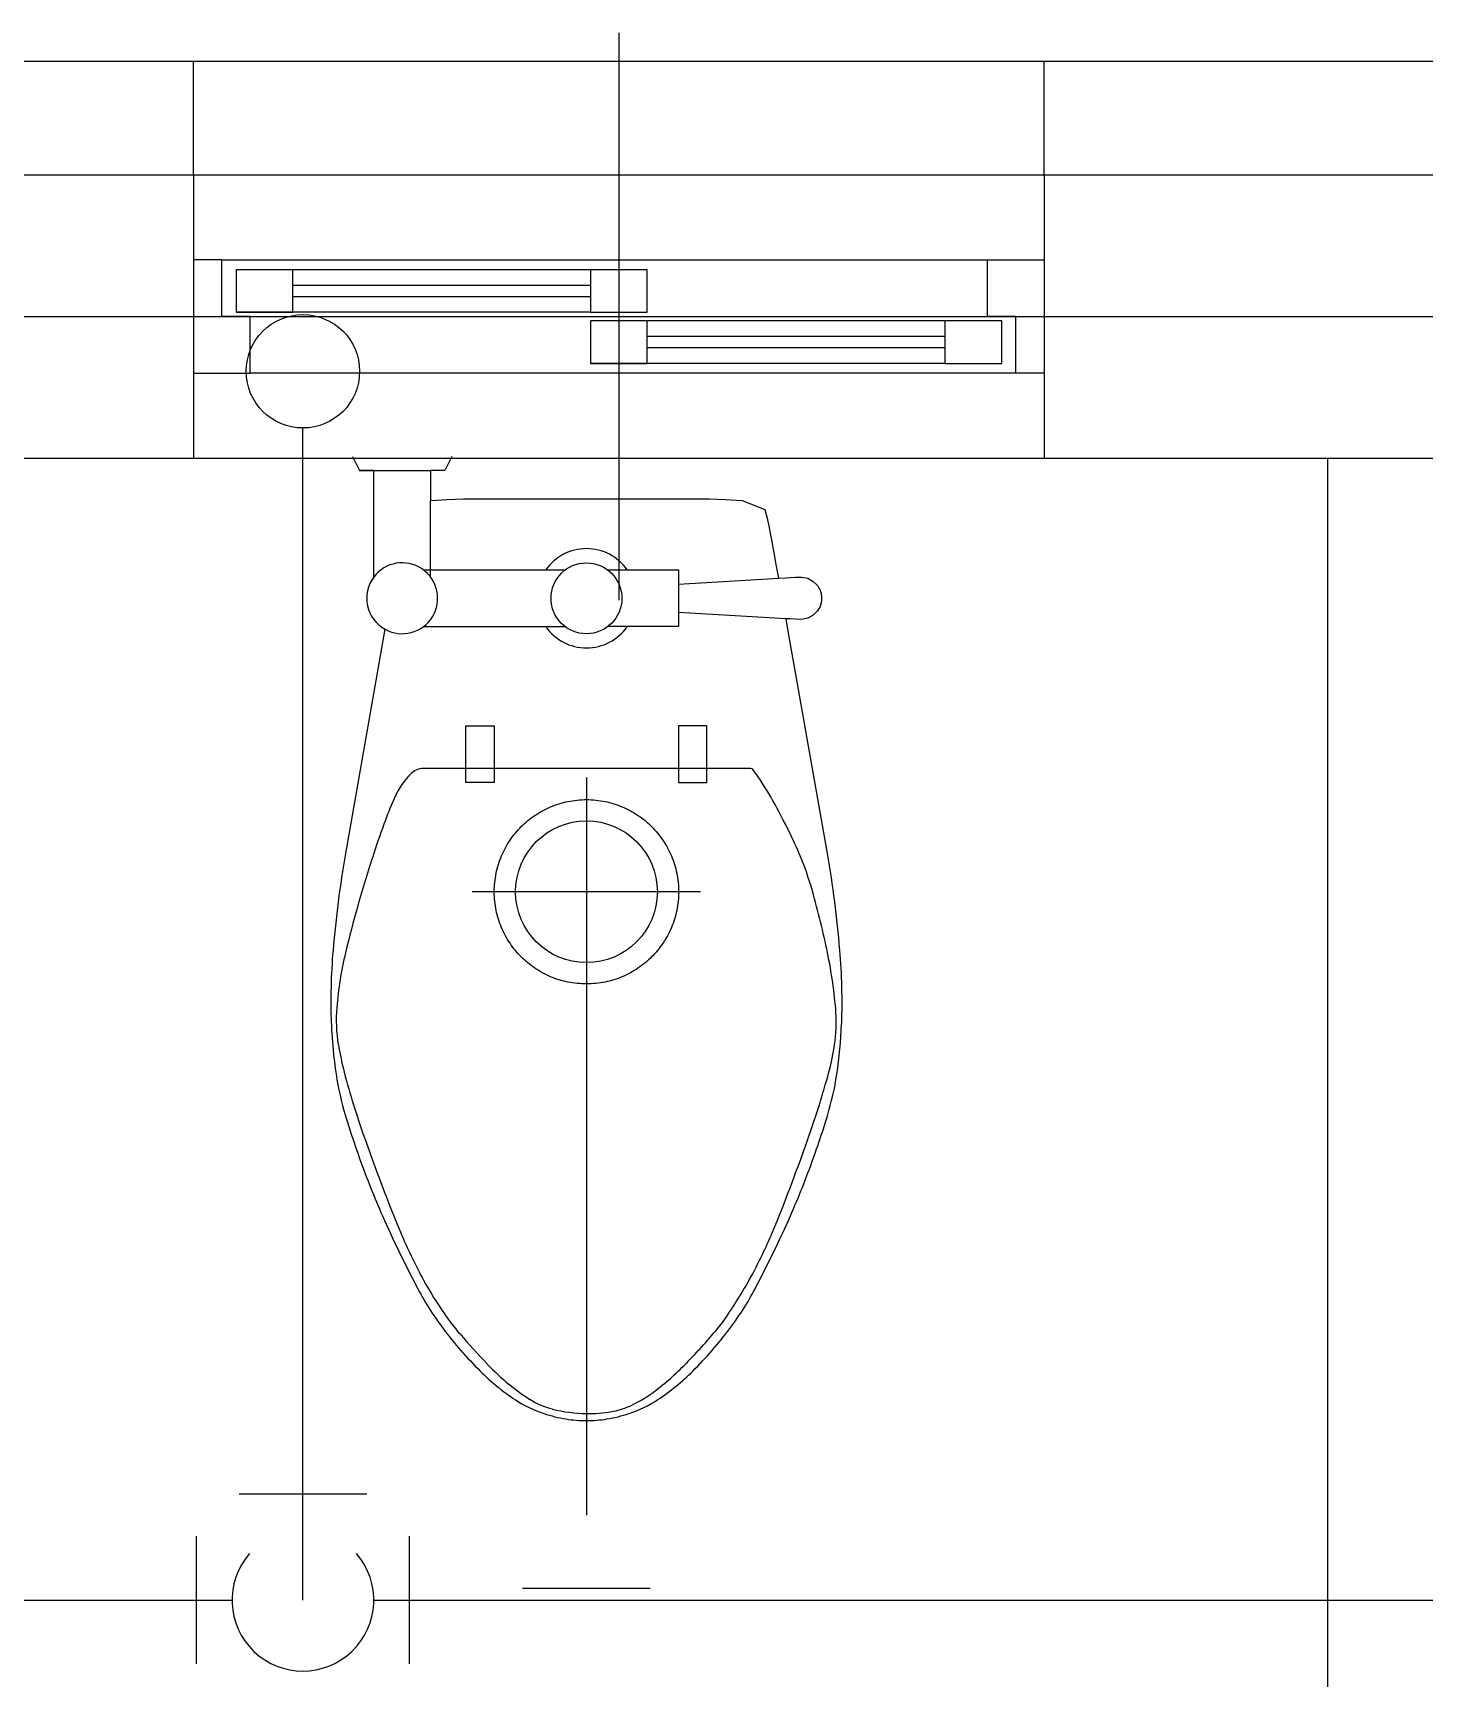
# Model space of a CAD drawing. Header units: millimetres. Extents: x 83956 to 461956, y 36707 to 125807.
# Drawn here: x 283240 to 284222, y 88043 to 89203 of the extents above; entities that cross this region are included whole.
import ezdxf

# ---------------------------------------------------------------- set-up
doc = ezdxf.new("R2010")
doc.units = ezdxf.units.MM
doc.header["$LTSCALE"] = 100
doc.header["$MEASUREMENT"] = 0
doc.linetypes.add('CEN', pattern=[62, 60, -1, 0, -1])
for name, color, linetype in [('ARCH', 9, 'CONTINUOUS'), ('CEN', 1, 'CEN'), ('PIPE', 3, 'CONTINUOUS')]:
    doc.layers.add(name, color=color, linetype=linetype)

# ---------------------------------------------------------------- blocks, each defined once
blk = doc.blocks.new('S19')
at = {"layer": 'CEN'}
for p, q in [((0, -80.5), (0, 80.5)), ((80.5, 0), (-80.5, 0))]:
    blk.add_line(p, q, dxfattribs=at)
blk.add_circle((0, 0), 65, dxfattribs=at)
at = {"layer": 'PIPE'}
blk.add_circle((0, 0), 50, dxfattribs=at)

msp = doc.modelspace()

# ---------------------------------------------------------------- linework, layer by layer
at = {"layer": 'ARCH', "ltscale": 2}
for p, q in [((283653.8, 89203.1), (283653.8, 88803.1)), ((281853.8, 89103.1), (283353.8, 89103.1)), ((283353.8, 89103.1), (283353.8, 88903.1)), ((283353.8, 89103.1), (283953.8, 89103.1)), ((283953.8, 89103.1), (283953.8, 88903.1)), ((283953.8, 89103.1), (284553.8, 89103.1)), ((283373.8, 89043.1), (283353.8, 89043.1)), ((283353.8, 89043.1), (283353.8, 89018.1)), ((283373.8, 89043.1), (283913.8, 89043.1)), ((283373.8, 89003.1), (283373.8, 89043.1)), ((283423.8, 89036.1), (283383.8, 89036.1)), ((283383.8, 89036.1), (283383.8, 89006.1)), ((283633.8, 89036.1), (283423.8, 89036.1)), ((283423.8, 89006.1), (283423.8, 89036.1)), ((283673.8, 89036.1), (283633.8, 89036.1)), ((283633.8, 89036.1), (283633.8, 89006.1)), ((283673.8, 89006.1), (283673.8, 89036.1)), ((283913.8, 89003.1), (283913.8, 89043.1)), ((283913.8, 89043.1), (283953.8, 89043.1)), ((283953.8, 89043.1), (283953.8, 89018.1)), ((283633.8, 89025.1), (283423.8, 89025.1)), ((283633.8, 89017.1), (283423.8, 89017.1)), ((283393.8, 89003.1), (283373.8, 89003.1)), ((283633.8, 89006.1), (283383.8, 89006.1)), ((283383.8, 89006.1), (283423.8, 89006.1)), ((283393.8, 88963.1), (283393.8, 89003.1)), ((283633.8, 89006.1), (283673.8, 89006.1)), ((283673.8, 89000.1), (283633.8, 89000.1)), ((283633.8, 89000.1), (283633.8, 88970.1)), ((283883.8, 89000.1), (283673.8, 89000.1)), ((283673.8, 88970.1), (283673.8, 89000.1)), ((283923.8, 89000.1), (283883.8, 89000.1)), ((283883.8, 89000.1), (283883.8, 88970.1)), ((283933.8, 89003.1), (283913.8, 89003.1)), ((283923.8, 88970.1), (283923.8, 89000.1)), ((283933.8, 88963.1), (283933.8, 89003.1)), ((283353.8, 88988.1), (283353.8, 88963.1)), ((283883.8, 88989.1), (283673.8, 88989.1)), ((283953.8, 88988.1), (283953.8, 88963.1)), ((283883.8, 88981.1), (283673.8, 88981.1)), ((283353.8, 88963.1), (283393.8, 88963.1)), ((283933.8, 88963.1), (283393.8, 88963.1)), ((283883.8, 88970.1), (283633.8, 88970.1)), ((283633.8, 88970.1), (283673.8, 88970.1)), ((283883.8, 88970.1), (283923.8, 88970.1)), ((283953.8, 88963.1), (283933.8, 88963.1)), ((282153.8, 88903.1), (283353.8, 88903.1)), ((283353.8, 88903.1), (283953.8, 88903.1)), ((283953.8, 88903.1), (284553.8, 88903.1))]:
    msp.add_line(p, q, dxfattribs=at)
at = {"layer": 'ARCH', "linetype": 'ByBlock', "ltscale": 2}
for p, q in [((280846.6, 89183.1), (287512.4, 89183.1)), ((283353.8, 89103.1), (283353.8, 89183.1)), ((283953.8, 89103.1), (283953.8, 89183.1)), ((280846.6, 89003.1), (287512.4, 89003.1))]:
    msp.add_line(p, q, dxfattribs=at)
at = {"layer": 'ARCH'}
for p, q in [((283465.9, 88904.4), (283470.9, 88894.4)), ((283470.9, 88894.4), (283480.9, 88894.4)), ((283480.9, 88894.4), (283470.9, 88894.4)), ((283480.9, 88894.4), (283520.9, 88894.4)), ((283480.9, 88819.4), (283480.9, 88894.4)), ((283520.9, 88894.4), (283520.9, 88873.1)), ((283530.9, 88894.4), (283520.9, 88894.4)), ((283535.9, 88904.4), (283530.9, 88894.4)), ((284153.8, 85803.1), (284153.8, 88903.1)), ((283525.4, 88873.4), (283520.9, 88873.1)), ((283520.9, 88819.4), (283520.9, 88873.1)), ((283532.5, 88873.8), (283525.4, 88873.4)), ((283544.1, 88874.3), (283532.5, 88873.8)), ((283630.9, 88874.3), (283544.1, 88874.3)), ((283717.7, 88874.3), (283630.9, 88874.3)), ((283729.3, 88873.8), (283717.7, 88874.3)), ((283736.4, 88873.4), (283729.3, 88873.8)), ((283740.9, 88873.1), (283736.4, 88873.4)), ((283757, 88866.8), (283740.9, 88873.1)), ((283758, 88863.3), (283757, 88866.8)), ((283758.8, 88859.7), (283758, 88863.3)), ((283759.7, 88855.4), (283758.8, 88859.7)), ((283761, 88848.9), (283759.7, 88855.4)), ((283761.8, 88844.7), (283761, 88848.9)), ((283762.6, 88840.2), (283761.8, 88844.7)), ((283763.5, 88835.2), (283762.6, 88840.2)), ((283764.5, 88829.4), (283763.5, 88835.2)), ((283515.9, 88824.4), (283615.9, 88824.4)), ((283645.9, 88824.4), (283695.9, 88824.4)), ((283695.9, 88824.4), (283695.9, 88784.4)), ((283766.5, 88818.6), (283764.5, 88829.4)), ((283695.9, 88814.4), (283766.5, 88818.6)), ((283766.5, 88818.6), (283771.7, 88818.9)), ((283771.7, 88818.9), (283774.7, 88819)), ((283774.7, 88819), (283778.3, 88819.2)), ((283778.3, 88819.2), (283782.6, 88819.4)), ((283782.6, 88819.4), (283787, 88818.5)), ((283787, 88818.5), (283790.9, 88816.3)), ((283790.9, 88816.3), (283793.9, 88813.3)), ((283793.9, 88813.3), (283795.7, 88810.2)), ((283795.7, 88810.2), (283796.5, 88807.6)), ((283796.5, 88801.2), (283795.7, 88798.6)), ((283796.5, 88807.6), (283796.8, 88805.4)), ((283796.8, 88803.4), (283796.5, 88801.2)), ((283796.8, 88805.4), (283796.8, 88804.4)), ((283796.8, 88804.4), (283796.8, 88803.4)), ((283771.7, 88789.9), (283695.9, 88794.4)), ((283774.7, 88789.8), (283771.7, 88789.9)), ((283773, 88782.5), (283771.7, 88789.9)), ((283778.3, 88789.6), (283774.7, 88789.8)), ((283782.6, 88789.4), (283778.3, 88789.6)), ((283787, 88790.3), (283782.6, 88789.4)), ((283790.9, 88792.5), (283787, 88790.3)), ((283793.9, 88795.5), (283790.9, 88792.5)), ((283795.7, 88798.6), (283793.9, 88795.5)), ((283488.8, 88782.5), (283460.9, 88624.4)), ((283515.9, 88784.4), (283615.9, 88784.4)), ((283695.9, 88784.4), (283645.9, 88784.4)), ((283800.9, 88624.4), (283773, 88782.5)), ((283545.9, 88714.4), (283565.9, 88714.4)), ((283545.9, 88674.4), (283545.9, 88714.4)), ((283565.9, 88714.4), (283565.9, 88674.4)), ((283715.9, 88714.4), (283695.9, 88714.4)), ((283695.9, 88714.4), (283695.9, 88674.4)), ((283715.9, 88674.4), (283715.9, 88714.4)), ((283745.9, 88684.4), (283515.9, 88684.4)), ((283565.9, 88674.4), (283545.9, 88674.4)), ((283695.9, 88674.4), (283715.9, 88674.4))]:
    msp.add_line(p, q, dxfattribs=at)
msp.add_circle((283630.9, 88804.4), 25, dxfattribs=at)
for centre, radius, start, end in [((283630.9, 88804.4), 35, 34.8499, 145.1501), ((283500.9, 88804.4), 25, 241.0628, 143.1301), ((283500.9, 88804.4), 25, 143.1301, 241.0628), ((283630.9, 88804.4), 35, 214.8499, 325.1501), ((283515.9, 88672.1), 12.3, 90, 135), ((283745.9, 88680.9), 3.54, 36.8699, 90), ((283545.9, 88642.1), 54.8, 135, 155.9278), ((283609.2, 88578.3), 174.4, 29.5675, 36.8699), ((283761.8, 88545.6), 291.3, 155.9278, 159.444), ((283348, 88430.1), 474.7, 26.5651, 29.5675), ((284016.9, 88450), 563.7, 159.444, 161.9714), ((283501.8, 88507), 302.8, 22.8053, 26.5651), ((284224.3, 88491.9), 774.8, 170.1534, 175.2364), ((284492.8, 88295), 1064.2, 161.9714, 164.0546), ((283564.9, 88533.6), 234.4, 15.9454, 22.8053), ((283037.5, 88491.9), 774.8, 4.7636, 9.8466), ((283214.1, 88433.3), 599.2, 11.6565, 15.9454), ((284265.6, 88360), 827.8, 164.0546, 166.4166), ((283892, 88519.6), 441.4, 175.2364, 181.9723), ((283698.4, 88497), 244.3, 166.4166, 175.6013), ((283470.7, 88486.3), 337.2, 4.3987, 11.6565), ((283369.8, 88519.6), 441.4, 358.0277, 4.7636), ((283565.5, 88507.2), 111.1, 175.6013, 189.2401), ((283711.3, 88504.8), 95.8, 350.7599, 4.3987), ((283754.3, 88514.8), 303.5, 181.9723, 188.7462), ((283507.5, 88514.8), 303.5, 351.2538, 358.0277), ((283676.1, 88525.2), 223, 189.2401, 195.9454), ((283585.8, 88525.2), 223, 344.0546, 350.7599), ((283664.7, 88501.1), 212.9, 188.7462, 196.8361), ((284151.3, 88661), 717.3, 195.9454, 199.683), ((283110.5, 88661), 717.3, 340.317, 344.0546), ((283597.1, 88501.1), 212.9, 343.1639, 351.2538), ((283897.2, 88571.4), 455.9, 196.8361, 198.4349), ((283364.6, 88571.4), 455.9, 341.5651, 343.1639), ((284419.8, 88745.6), 1006.7, 198.4349, 199.5108), ((285258.9, 89057.2), 1893.6, 199.683, 201.0375), ((282002.9, 89057.2), 1893.6, 338.9625, 340.317), ((282842, 88745.6), 1006.7, 340.4892, 341.5651), ((284001, 88597.2), 562.4, 199.5108, 203.9625), ((283260.8, 88597.2), 562.4, 336.0375, 340.4892), ((284037.7, 88587.5), 585.2, 201.0375, 203.4742), ((283224.1, 88587.5), 585.2, 336.5258, 338.9625), ((284297.5, 88729), 886.9, 203.9625, 207.5073), ((282964.3, 88729), 886.9, 332.4927, 336.0375), ((283852.3, 88507), 383.1, 203.4742, 208.6105), ((283431.3, 88497.5), 359.3, 331.3895, 336.5258), ((283463.5, 88480), 322.6, 325.9688, 331.3895), ((283703.6, 88419.8), 217.3, 207.5073, 216.8699), ((283746, 88449), 262, 208.6105, 214.8227), ((283558.2, 88419.8), 217.3, 323.1301, 332.4927), ((283671.5, 88397.2), 171.3, 214.8227, 220.6013), ((283611.2, 88380.2), 144.4, 319.3987, 325.9688), ((283748.3, 88453.2), 273.1, 216.8699, 225.2192), ((283904.7, 88597.1), 478.4, 220.6013, 224.0582), ((283370.3, 88586.7), 461.7, 315.7258, 319.3987), ((283513.5, 88453.2), 273.1, 314.7808, 323.1301), ((283672.1, 88376.5), 165, 225.2192, 236.3099), ((283702.9, 88401.8), 197.7, 224.0582, 230.1944), ((283562.8, 88399.1), 192.9, 306.8699, 315.7258), ((283589.7, 88376.5), 165, 303.6901, 314.7808), ((283667.6, 88359.4), 142.4, 230.1944, 237.425), ((283624.1, 88317.4), 90.8, 293.9447, 306.8699), ((283626.4, 88308), 82.6, 236.3099, 252.0099), ((283619.9, 88284.8), 53.8, 237.425, 255.9638), ((283632.4, 88334.9), 105.5, 255.9638, 269.1779), ((283640.4, 88280.5), 50.4, 279.4623, 293.9447), ((283635.4, 88308), 82.6, 287.9901, 303.6901), ((283634.2, 88332), 107.9, 252.0099, 260.5377), ((283630.9, 88312.1), 87.7, 260.5377, 270), ((283632.3, 88329.1), 99.7, 269.1779, 279.4623), ((283630.9, 88312.1), 87.7, 270, 279.4623), ((283627.6, 88332), 107.9, 279.4623, 287.9901)]:
    msp.add_arc(centre, radius, start, end, dxfattribs=at)
at = {"layer": 'PIPE'}
msp.add_line((283430.9, 88097.8), (283430.9, 88924.5), dxfattribs=at)
at = {"layer": 'PIPE', "color": 4, "ltscale": 2}
msp.add_line((283630.9, 88597.4), (283630.9, 88157.8), dxfattribs=at)
at = {"layer": 'PIPE', "color": 2, "ltscale": 2}
for p, q in [((283385.9, 88172.8), (283475.9, 88172.8)), ((283355.9, 88052.8), (283355.9, 88142.8)), ((283505.9, 88142.8), (283505.9, 88052.8)), ((283585.9, 88106.2), (283675.9, 88106.2))]:
    msp.add_line(p, q, dxfattribs=at)
at = {"layer": 'PIPE', "ltscale": 2}
for p, q in [((282641.8, 88097.8), (283380.9, 88097.8)), ((283480.9, 88097.8), (284373.8, 88097.8))]:
    msp.add_line(p, q, dxfattribs=at)
at = {"layer": 'PIPE'}
msp.add_circle((283430.9, 88964.5), 40, dxfattribs=at)
at = {"layer": 'PIPE', "color": 2, "ltscale": 2}
msp.add_arc((283430.9, 88097.8), 50, 139, 41, dxfattribs=at)

# ---------------------------------------------------------------- block references
at = {"layer": 'PIPE', "rotation": 90}
msp.add_blockref('S19', (283630.9, 88597.4), dxfattribs=at)

doc.saveas('drawing.dxf')
